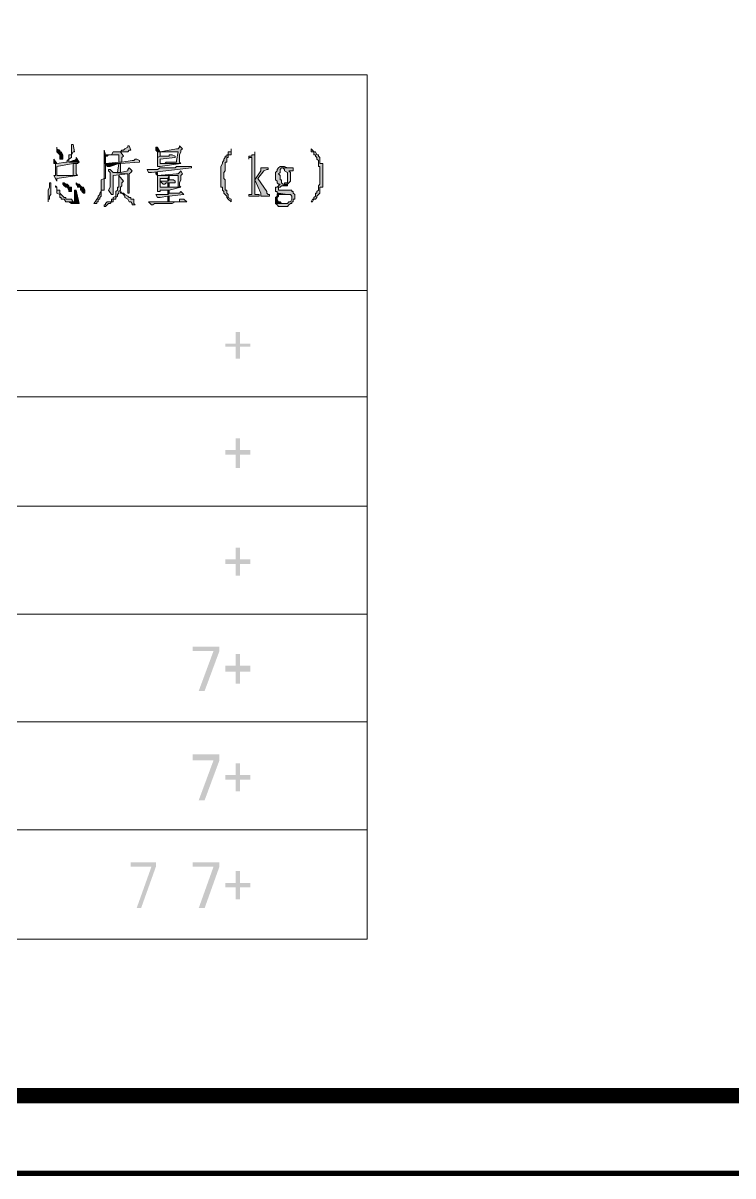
# Model space of a CAD drawing. Extents: x 457 to 4918, y -67 to 391.
# Drawn here: x 3126.7 to 3172.4, y -67.2 to 7.1 of the extents above; entities that cross this region are included whole.
import ezdxf

# ---------------------------------------------------------------- set-up
doc = ezdxf.new("R2010")
doc.units = 0
doc.header["$LTSCALE"] = 40
doc.header["$MEASUREMENT"] = 0
doc.layers.get('0').update_dxf_attribs({"linetype": 'CONTINUOUS'})
doc.layers.add('TK', color=1, linetype='CONTINUOUS')

msp = doc.modelspace()

# ---------------------------------------------------------------- hatches: boundary and pattern name
h = msp.add_hatch(color=0)
h.dxf.hatch_style = 2
h.paths.add_polyline_path([(3129.888, -0.722), (3129.793, -0.722), (3129.793, -1.008), (3129.793, -1.103), (3129.793, -1.389), (3129.602, -1.389), (3129.602, -1.484), (3129.602, -1.579), (3129.602, -1.674), (3129.507, -1.77), (3129.507, -1.865), (3129.412, -1.865), (3128.84, -1.96), (3128.745, -1.96), (3128.745, -2.722), (3128.65, -2.722), (3128.84, -3.103), (3128.84, -2.913), (3130.174, -2.722), (3128.84, -2.722), (3128.84, -2.151), (3129.888, -1.96), (3130.174, -1.96), (3130.269, -1.865), (3129.602, -1.865), (3129.602, -1.77), (3129.602, -1.674), (3129.793, -1.579), (3129.793, -1.389), (3129.888, -1.198), (3129.983, -1.198)])
h = msp.add_hatch(color=0)
h.dxf.hatch_style = 2
h.paths.add_polyline_path([(3128.84, -0.912), (3128.84, -1.103), (3128.84, -1.198), (3129.031, -1.389), (3129.031, -1.674), (3129.221, -1.674), (3129.221, -1.389), (3129.126, -1.198), (3129.031, -1.198), (3129.031, -1.103), (3128.84, -1.008)])
h = msp.add_hatch(color=0)
h.dxf.hatch_style = 2
h.paths.add_polyline_path([(3131.888, -1.103), (3131.888, -1.96), (3131.984, -1.96), (3131.984, -1.484), (3132.079, -1.484), (3132.174, -1.389), (3132.46, -1.389), (3131.984, -1.389)])
h = msp.add_hatch(color=0)
h.dxf.hatch_style = 2
h.paths.add_polyline_path([(3132.365, -1.389), (3131.984, -1.389), (3132.46, -1.389), (3132.65, -1.389), (3132.841, -1.389)])
h = msp.add_hatch(color=0)
h.dxf.hatch_style = 2
h.paths.add_polyline_path([(3133.508, -0.817), (3133.412, -0.817), (3133.412, -0.912), (3133.222, -1.008), (3133.127, -1.103), (3133.031, -1.103), (3132.936, -1.198), (3132.746, -1.198), (3132.65, -1.198), (3132.46, -1.198), (3132.365, -1.389), (3132.841, -1.389), (3132.841, -1.865), (3133.031, -1.865), (3133.031, -1.579), (3133.127, -1.484), (3132.936, -1.198), (3133.127, -1.198), (3133.222, -1.198), (3133.412, -1.198), (3133.508, -1.103), (3133.603, -1.103)])
h = msp.add_hatch(color=0)
h.dxf.hatch_style = 2
h.paths.add_polyline_path([(3135.317, -0.912), (3135.222, -0.912), (3135.222, -1.103), (3135.317, -1.198), (3135.508, -1.198)])
h = msp.add_hatch(color=0)
h.dxf.hatch_style = 2
h.paths.add_polyline_path([(3136.746, -0.817), (3136.746, -0.912), (3136.651, -1.008), (3136.556, -1.008), (3135.508, -1.198), (3135.317, -1.198), (3136.651, -1.198), (3136.556, -1.77), (3136.556, -1.865), (3135.889, -1.865), (3135.794, -1.96), (3135.508, -1.96), (3136.841, -1.96), (3136.746, -1.865), (3136.746, -1.389), (3136.841, -1.198), (3136.841, -1.103), (3136.937, -1.008)])
h = msp.add_hatch(color=0)
h.dxf.hatch_style = 2
h.paths.add_polyline_path([(3135.317, -1.198), (3135.317, -1.579), (3135.508, -1.484), (3135.508, -1.198), (3136.651, -1.198)])
h = msp.add_hatch(color=0)
h.dxf.hatch_style = 2
h.paths.add_polyline_path([(3136.27, -1.389), (3136.079, -1.389), (3136.079, -1.484), (3135.508, -1.484), (3135.317, -1.579), (3135.317, -1.96), (3135.317, -2.151), (3135.508, -2.151), (3136.841, -1.96), (3135.508, -1.96), (3135.508, -1.674), (3136.46, -1.579), (3136.46, -1.484)])
h = msp.add_hatch(color=0)
h.dxf.hatch_style = 2
h.paths.add_polyline_path([(3140.08, -1.008), (3140.08, -1.103), (3140.08, -1.198), (3139.889, -1.198), (3139.889, -1.389), (3139.794, -1.389), (3139.794, -1.484), (3139.699, -1.484), (3139.699, -1.579), (3139.604, -1.674), (3139.604, -1.77), (3139.508, -1.865), (3139.508, -1.96), (3139.413, -2.151), (3139.413, -2.722), (3139.413, -3.484), (3139.508, -3.484), (3139.508, -3.675), (3139.604, -3.77), (3139.604, -3.865), (3139.699, -3.96), (3139.794, -4.056), (3139.794, -4.151), (3139.889, -4.246), (3140.08, -4.437), (3140.08, -4.246), (3139.889, -4.151), (3139.889, -4.056), (3139.889, -3.96), (3139.794, -3.865), (3139.794, -3.675), (3139.699, -3.675), (3139.699, -3.008), (3139.604, -2.913), (3139.604, -2.532), (3139.699, -2.436), (3139.699, -1.865), (3139.794, -1.865), (3139.794, -1.579), (3139.889, -1.579), (3139.889, -1.484), (3139.889, -1.389), (3140.08, -1.389), (3140.08, -1.198)])
h = msp.add_hatch(color=0)
h.dxf.hatch_style = 2
h.paths.add_polyline_path([(3141.604, -1.198), (3141.604, -1.389), (3141.413, -1.389), (3141.413, -1.484), (3141.223, -1.484), (3141.223, -1.579), (3141.413, -1.579), (3141.413, -3.96), (3141.223, -3.96), (3141.223, -4.056), (3141.89, -4.056), (3141.89, -3.96), (3141.604, -3.96)])
h = msp.add_hatch(color=0)
h.dxf.hatch_style = 2
h.paths.add_polyline_path([(3145.223, -1.008), (3145.223, -1.198), (3145.319, -1.198), (3145.414, -1.198), (3145.414, -1.389), (3145.509, -1.389), (3145.509, -1.484), (3145.604, -1.579), (3145.604, -1.674), (3145.7, -1.77), (3145.7, -2.151), (3145.795, -2.151), (3145.795, -3.294), (3145.7, -3.389), (3145.7, -3.675), (3145.604, -3.77), (3145.604, -3.865), (3145.509, -3.865), (3145.509, -4.056), (3145.414, -4.151), (3145.414, -4.246), (3145.319, -4.246), (3145.223, -4.437), (3145.319, -4.437), (3145.414, -4.246), (3145.509, -4.246), (3145.604, -4.151), (3145.604, -4.056), (3145.7, -3.96), (3145.795, -3.865), (3145.795, -3.77), (3145.795, -3.484), (3145.985, -3.484), (3145.985, -3.198), (3145.985, -3.103), (3145.985, -2.341), (3145.985, -2.246), (3145.985, -1.96), (3145.795, -1.96), (3145.795, -1.674), (3145.795, -1.579), (3145.7, -1.484), (3145.7, -1.389), (3145.604, -1.389), (3145.509, -1.198), (3145.414, -1.198), (3145.319, -1.103)])
h = msp.add_hatch(color=0)
h.dxf.hatch_style = 2
h.paths.add_polyline_path([(3128.65, -1.674), (3128.65, -1.96), (3128.745, -1.96), (3128.84, -1.96)])
h = msp.add_hatch(color=0)
h.dxf.hatch_style = 2
h.paths.add_polyline_path([(3130.174, -1.96), (3129.888, -1.96), (3129.888, -2.722), (3129.793, -2.722), (3128.84, -2.722), (3130.174, -2.722), (3130.079, -2.627), (3130.079, -1.96)])
h = msp.add_hatch(color=0)
h.dxf.hatch_style = 2
h.paths.add_polyline_path([(3130.079, -1.579), (3130.079, -1.674), (3129.983, -1.77), (3129.888, -1.77), (3129.602, -1.865), (3130.269, -1.865)])
h = msp.add_hatch(color=0)
h.dxf.hatch_style = 2
h.paths.add_polyline_path([(3133.984, -1.674), (3133.889, -1.674), (3133.793, -1.77), (3133.698, -1.77), (3133.031, -1.865), (3132.841, -1.865), (3131.984, -1.96), (3131.888, -1.96), (3131.888, -2.913), (3131.698, -3.008), (3131.698, -3.484), (3131.698, -3.77), (3131.603, -3.865), (3131.603, -3.96), (3131.507, -4.056), (3131.507, -4.151), (3131.412, -4.246), (3131.317, -4.437), (3131.222, -4.532), (3131.412, -4.532), (3131.412, -4.437), (3131.507, -4.437), (3131.507, -4.246), (3131.603, -4.246), (3131.603, -4.151), (3131.698, -4.056), (3131.698, -3.865), (3131.698, -3.675), (3131.888, -3.675), (3131.888, -3.484), (3131.888, -3.389), (3131.888, -2.913), (3131.984, -2.913), (3131.984, -1.96), (3132.936, -1.96), (3134.174, -1.865), (3134.174, -1.77)])
h = msp.add_hatch(color=0)
h.dxf.hatch_style = 2
h.paths.add_polyline_path([(3131.984, -1.96), (3132.079, -2.151), (3132.269, -2.151), (3132.841, -1.96)])
h = msp.add_hatch(color=0)
h.dxf.hatch_style = 2
h.paths.add_polyline_path([(3132.936, -1.96), (3131.984, -1.96), (3132.841, -1.96), (3132.746, -2.532), (3132.936, -2.532)])
h = msp.add_hatch(color=0)
h.dxf.hatch_style = 2
h.paths.add_polyline_path([(3137.318, -2.151), (3137.222, -2.151), (3136.556, -2.151), (3136.46, -2.246), (3135.508, -2.246), (3135.317, -2.341), (3134.651, -2.341), (3134.746, -2.532), (3134.936, -2.532), (3137.508, -2.246), (3137.508, -2.151)])
h = msp.add_hatch(color=0)
h.dxf.hatch_style = 2
h.paths.add_polyline_path([(3141.223, -1.579), (3141.223, -1.674), (3141.223, -1.579), (3141.413, -1.579)])
h = msp.add_hatch(color=0)
h.dxf.hatch_style = 2
h.paths.add_polyline_path([(3143.509, -2.151), (3143.223, -2.151), (3143.128, -2.246), (3143.033, -2.341), (3143.033, -2.436), (3142.937, -2.532), (3142.937, -3.008), (3143.033, -3.103), (3143.033, -3.198), (3143.128, -3.294), (3143.223, -3.294), (3143.128, -3.389), (3143.033, -3.484), (3142.937, -3.484), (3142.937, -3.77), (3143.033, -3.77), (3143.033, -3.865), (3143.128, -3.865), (3143.699, -3.96), (3143.89, -3.96), (3143.985, -4.056), (3143.985, -4.246), (3143.89, -4.437), (3143.795, -4.437), (3143.699, -4.532), (3142.937, -4.532), (3143.033, -4.627), (3143.128, -4.722), (3143.699, -4.722), (3143.795, -4.627), (3143.89, -4.532), (3143.985, -4.532), (3143.985, -4.437), (3144.08, -4.437), (3144.08, -4.246), (3144.176, -4.246), (3144.176, -3.96), (3144.08, -3.865), (3144.08, -3.77), (3143.985, -3.77), (3143.985, -3.675), (3143.223, -3.675), (3143.128, -3.675), (3143.128, -3.484), (3143.223, -3.484), (3143.318, -3.389), (3143.699, -3.294), (3143.414, -3.294), (3143.318, -3.198), (3143.318, -3.008), (3143.223, -3.008), (3143.223, -2.722), (3143.128, -2.627), (3143.223, -2.532), (3143.223, -2.341), (3143.318, -2.246), (3144.08, -2.246), (3143.699, -2.246)])
h = msp.add_hatch(color=0)
h.dxf.hatch_style = 2
h.paths.add_polyline_path([(3132.841, -2.722), (3132.841, -3.484), (3132.746, -3.484), (3132.746, -3.675), (3132.65, -3.77), (3132.65, -3.865), (3132.65, -3.96), (3132.65, -4.056), (3132.46, -4.151), (3132.46, -4.246), (3132.365, -4.246), (3132.365, -4.437), (3132.269, -4.437), (3132.174, -4.437), (3132.079, -4.437), (3131.984, -4.532), (3131.984, -4.627), (3131.888, -4.627), (3131.888, -4.722), (3131.984, -4.722), (3132.079, -4.627), (3132.174, -4.532), (3132.269, -4.532), (3132.365, -4.437), (3132.46, -4.437), (3132.46, -4.246), (3132.65, -4.246), (3132.65, -4.151), (3132.746, -4.056), (3132.746, -3.96), (3132.841, -3.865), (3132.841, -3.77), (3132.936, -3.675), (3132.936, -3.484), (3133.031, -3.389), (3133.031, -3.198), (3133.127, -3.103)])
h = msp.add_hatch(color=0)
h.dxf.hatch_style = 2
h.paths.add_polyline_path([(3132.269, -2.341), (3132.174, -2.341), (3132.174, -2.436), (3132.269, -2.532), (3132.269, -3.484), (3132.174, -3.675), (3132.365, -3.96), (3132.46, -3.96), (3132.46, -2.722), (3133.412, -2.627), (3132.46, -2.532)])
h = msp.add_hatch(color=0)
h.dxf.hatch_style = 2
h.paths.add_polyline_path([(3133.508, -2.246), (3133.412, -2.341), (3133.412, -2.436), (3132.936, -2.532), (3132.46, -2.532), (3133.412, -2.627), (3133.412, -3.389), (3133.412, -3.484), (3133.412, -3.675), (3133.412, -3.865), (3133.508, -3.865), (3133.508, -2.627), (3133.603, -2.532), (3133.698, -2.436)])
h = msp.add_hatch(color=0)
h.dxf.hatch_style = 2
h.paths.add_polyline_path([(3135.317, -2.532), (3135.222, -2.532), (3135.222, -2.627), (3135.317, -2.722)])
h = msp.add_hatch(color=0)
h.dxf.hatch_style = 2
h.paths.add_polyline_path([(3136.841, -2.436), (3136.746, -2.532), (3136.651, -2.627), (3136.556, -2.627), (3135.317, -2.722), (3136.651, -2.722), (3136.651, -3.484), (3135.698, -3.484), (3135.508, -3.484), (3136.841, -3.484), (3136.746, -3.389), (3136.746, -3.198), (3136.841, -3.008), (3136.841, -2.722), (3136.937, -2.627)])
h = msp.add_hatch(color=0)
h.dxf.hatch_style = 2
h.paths.add_polyline_path([(3135.317, -2.722), (3135.317, -3.484), (3135.317, -3.77), (3135.508, -3.77), (3135.508, -3.675), (3136.079, -3.675), (3136.841, -3.484), (3135.508, -3.484), (3135.508, -2.913), (3135.984, -2.913), (3136.079, -2.722), (3136.651, -2.722)])
h = msp.add_hatch(color=0)
h.dxf.hatch_style = 2
h.paths.add_polyline_path([(3136.079, -2.722), (3135.984, -2.913), (3135.984, -3.103), (3136.079, -3.008)])
h = msp.add_hatch(color=0)
h.dxf.hatch_style = 2
h.paths.add_polyline_path([(3142.461, -2.246), (3141.985, -2.246), (3141.985, -2.341), (3141.985, -2.436), (3141.604, -3.008), (3141.985, -3.865), (3141.985, -3.96), (3141.985, -4.056), (3142.556, -4.056), (3142.556, -3.96), (3142.461, -3.96), (3142.366, -3.865), (3142.366, -3.77), (3141.794, -2.913), (3142.175, -2.436), (3142.366, -2.341), (3142.461, -2.341)])
h = msp.add_hatch(color=0)
h.dxf.hatch_style = 2
h.paths.add_polyline_path([(3144.08, -2.246), (3143.318, -2.246), (3143.414, -2.246), (3143.509, -2.341), (3143.509, -2.436), (3143.699, -2.532), (3143.699, -2.722), (3143.699, -3.008), (3143.699, -3.103), (3143.699, -3.198), (3143.509, -3.198), (3143.509, -3.294), (3143.699, -3.294), (3143.795, -3.198), (3143.89, -3.103), (3143.89, -3.008), (3143.89, -2.532), (3143.795, -2.436), (3144.08, -2.436)])
h = msp.add_hatch(color=0)
h.dxf.hatch_style = 2
h.paths.add_polyline_path([(3128.459, -3.198), (3128.364, -3.198), (3128.364, -3.484), (3128.269, -3.675), (3128.269, -3.865), (3128.269, -4.437), (3128.269, -4.246), (3128.364, -4.246), (3128.364, -4.056), (3128.459, -3.96)])
h = msp.add_hatch(color=0)
h.dxf.hatch_style = 2
h.paths.add_polyline_path([(3128.745, -3.389), (3128.745, -3.484), (3128.84, -3.484), (3128.84, -3.675), (3128.84, -3.77), (3128.84, -3.865), (3129.031, -3.96), (3129.031, -4.056), (3129.031, -4.151), (3129.126, -4.151), (3129.126, -4.246), (3129.221, -4.246), (3129.317, -4.246), (3129.412, -4.437), (3129.983, -4.437), (3129.888, -4.437), (3129.793, -4.246), (3129.602, -4.246), (3129.412, -4.246), (3129.412, -4.151), (3129.317, -4.151), (3129.221, -4.056), (3129.126, -3.96), (3129.031, -3.865), (3129.031, -3.77), (3129.031, -3.675), (3128.84, -3.675), (3128.84, -3.484)])
h = msp.add_hatch(color=0)
h.dxf.hatch_style = 2
h.paths.add_polyline_path([(3129.221, -3.198), (3129.221, -3.294), (3129.317, -3.389), (3129.412, -3.484), (3129.507, -3.484), (3129.602, -3.675), (3129.602, -3.77), (3129.793, -3.77), (3129.793, -3.484), (3129.602, -3.484), (3129.602, -3.389), (3129.507, -3.294), (3129.412, -3.294), (3129.317, -3.198)])
h = msp.add_hatch(color=0)
h.dxf.hatch_style = 2
h.paths.add_polyline_path([(3130.079, -3.675), (3129.983, -3.675), (3129.983, -4.437), (3129.412, -4.437), (3129.507, -4.437), (3129.602, -4.437), (3129.793, -4.532), (3130.269, -4.532)])
h = msp.add_hatch(color=0)
h.dxf.hatch_style = 2
h.paths.add_polyline_path([(3130.079, -3.198), (3130.079, -3.294), (3130.174, -3.389), (3130.174, -3.484), (3130.269, -3.484), (3130.364, -3.484), (3130.364, -3.675), (3130.46, -3.675), (3130.46, -3.77), (3130.555, -3.865), (3130.65, -3.865), (3130.65, -3.675), (3130.555, -3.484), (3130.46, -3.484), (3130.364, -3.389), (3130.269, -3.294), (3130.174, -3.294)])
h = msp.add_hatch(color=0)
h.dxf.hatch_style = 2
h.paths.add_polyline_path([(3136.365, -3.008), (3136.079, -3.008), (3135.984, -3.103), (3135.508, -3.103), (3135.698, -3.294), (3135.794, -3.294), (3135.889, -3.198), (3136.46, -3.198), (3136.46, -3.103)])
h = msp.add_hatch(color=0)
h.dxf.hatch_style = 2
h.paths.add_polyline_path([(3135.984, -3.198), (3135.984, -3.484), (3136.079, -3.484), (3136.079, -3.198)])
h = msp.add_hatch(color=0)
h.dxf.hatch_style = 2
h.paths.add_polyline_path([(3136.079, -3.675), (3135.984, -3.675), (3135.984, -3.96), (3136.079, -3.865)])
h = msp.add_hatch(color=0)
h.dxf.hatch_style = 2
h.paths.add_polyline_path([(3143.699, -3.294), (3143.318, -3.389), (3143.699, -3.389)])
h = msp.add_hatch(color=0)
h.dxf.hatch_style = 2
h.paths.add_polyline_path([(3132.936, -3.77), (3132.936, -3.865), (3133.031, -3.865), (3133.127, -3.96), (3133.222, -4.056), (3133.222, -4.151), (3133.412, -4.246), (3133.508, -4.437), (3133.603, -4.437), (3133.698, -4.532), (3133.698, -4.627), (3133.889, -4.627), (3133.793, -4.532), (3133.793, -4.246), (3133.698, -4.246), (3133.603, -4.246), (3133.603, -4.151), (3133.508, -4.151), (3133.412, -4.056), (3133.222, -3.96), (3133.127, -3.865), (3133.031, -3.865)])
h = msp.add_hatch(color=0)
h.dxf.hatch_style = 2
h.paths.add_polyline_path([(3137.032, -4.246), (3136.746, -4.246), (3136.746, -4.437), (3135.508, -4.437), (3135.317, -4.437), (3134.746, -4.437), (3134.936, -4.627), (3135.032, -4.627), (3135.127, -4.532), (3136.27, -4.532), (3136.46, -4.437), (3137.222, -4.437)])
h = msp.add_hatch(color=0)
h.dxf.hatch_style = 2
h.paths.add_polyline_path([(3136.841, -3.77), (3136.746, -3.865), (3136.079, -3.865), (3135.984, -3.96), (3135.222, -3.96), (3135.317, -4.151), (3135.508, -4.151), (3135.984, -4.056), (3136.079, -4.056), (3137.032, -3.96), (3136.937, -3.865)])
h = msp.add_hatch(color=0)
h.dxf.hatch_style = 2
h.paths.add_polyline_path([(3135.984, -4.056), (3135.984, -4.437), (3136.079, -4.437), (3136.079, -4.056)])
h = msp.add_hatch(color=0)
h.dxf.hatch_style = 2
h.paths.add_polyline_path([(3143.128, -3.865), (3143.033, -3.96), (3143.033, -4.056), (3142.937, -4.151), (3142.937, -4.246), (3142.937, -4.437), (3142.937, -4.532), (3143.509, -4.532), (3143.318, -4.532), (3143.223, -4.437), (3143.128, -4.437), (3143.033, -4.246), (3143.033, -4.151), (3143.128, -4.056), (3143.128, -3.96), (3143.699, -3.96)])
h = msp.add_hatch(color=0)
h.dxf.hatch_style = 2
h.paths.add_polyline_path([(3140.366, -13.771), (3139.699, -13.771), (3139.699, -13.581), (3140.366, -13.581), (3140.366, -12.819), (3140.651, -12.819), (3140.651, -13.581), (3141.318, -13.581), (3141.318, -13.771), (3140.651, -13.771), (3140.651, -14.533), (3140.366, -14.533)])
h = msp.add_hatch(color=0)
h.dxf.hatch_style = 2
h.paths.add_polyline_path([(3140.366, -20.724), (3139.699, -20.724), (3139.699, -20.439), (3140.366, -20.439), (3140.366, -19.677), (3140.651, -19.677), (3140.651, -20.439), (3141.318, -20.439), (3141.318, -20.724), (3140.651, -20.724), (3140.651, -21.582), (3140.366, -21.582)])
h = msp.add_hatch(color=0)
h.dxf.hatch_style = 2
h.paths.add_polyline_path([(3140.366, -27.773), (3139.699, -27.773), (3139.699, -27.487), (3140.366, -27.487), (3140.366, -26.725), (3140.651, -26.725), (3140.651, -27.487), (3141.318, -27.487), (3141.318, -27.773), (3140.651, -27.773), (3140.651, -28.535), (3140.366, -28.535)])
h = msp.add_hatch(color=0)
h.dxf.hatch_style = 2
h.paths.add_polyline_path([(3137.984, -35.964), (3138.937, -33.393), (3137.603, -33.393), (3137.603, -33.107), (3139.318, -33.107), (3139.318, -33.393), (3138.365, -35.964)])
h = msp.add_hatch(color=0)
h.dxf.hatch_style = 2
h.paths.add_polyline_path([(3140.366, -34.726), (3139.699, -34.726), (3139.699, -34.345), (3140.366, -34.345), (3140.366, -33.583), (3140.651, -33.583), (3140.651, -34.345), (3141.318, -34.345), (3141.318, -34.726), (3140.651, -34.726), (3140.651, -35.488), (3140.366, -35.488)])
h = msp.add_hatch(color=0)
h.dxf.hatch_style = 2
h.paths.add_polyline_path([(3137.984, -43.013), (3138.937, -40.441), (3137.603, -40.441), (3137.603, -40.06), (3139.318, -40.06), (3139.318, -40.441), (3138.365, -43.013)])
h = msp.add_hatch(color=0)
h.dxf.hatch_style = 2
h.paths.add_polyline_path([(3140.366, -41.679), (3139.699, -41.679), (3139.699, -41.394), (3140.366, -41.394), (3140.366, -40.632), (3140.651, -40.632), (3140.651, -41.394), (3141.318, -41.394), (3141.318, -41.679), (3140.651, -41.679), (3140.651, -42.441), (3140.366, -42.441)])
h = msp.add_hatch(color=0)
h.dxf.hatch_style = 2
h.paths.add_polyline_path([(3133.984, -49.966), (3134.936, -47.299), (3133.603, -47.299), (3133.603, -47.013), (3135.222, -47.013), (3135.222, -47.299), (3134.27, -49.966)])
h = msp.add_hatch(color=0)
h.dxf.hatch_style = 2
h.paths.add_polyline_path([(3137.984, -49.966), (3138.937, -47.299), (3137.603, -47.299), (3137.603, -47.013), (3139.318, -47.013), (3139.318, -47.299), (3138.365, -49.966)])
h = msp.add_hatch(color=0)
h.dxf.hatch_style = 2
h.paths.add_polyline_path([(3140.366, -48.633), (3139.699, -48.633), (3139.699, -48.347), (3140.366, -48.347), (3140.366, -47.585), (3140.651, -47.585), (3140.651, -48.347), (3141.318, -48.347), (3141.318, -48.633), (3140.651, -48.633), (3140.651, -49.395), (3140.366, -49.395)])

# ---------------------------------------------------------------- linework, layer by layer
at = {"const_width": 0.35}
msp.add_lwpolyline([(2986.636, -67.063), (3406.636, -67.063), (3406.636, 229.937), (2986.636, 229.937)], close=True, dxfattribs=at)
at = {"color": 0, "lineweight": 5}
for points in [[(3067.214, 3.755), (3148.843, 3.755)], [(3148.843, -51.966), (3148.843, 3.755)], [(3148.843, -10.152), (3030.828, -10.152)], [(3148.843, -17.01), (3030.828, -17.01)], [(3148.843, -24.058), (3030.828, -24.058)], [(3148.843, -31.011), (3030.828, -31.011)], [(3148.843, -37.965), (3030.828, -37.965)], [(3148.843, -44.918), (3038.924, -44.918), (3099.789, -44.918)], [(3148.843, -51.966), (3030.923, -51.966)]]:
    msp.add_lwpolyline(points, dxfattribs=at)
for points in [[(3129.888, -0.722), (3129.793, -0.722), (3129.793, -1.008), (3129.793, -1.103), (3129.793, -1.389), (3129.602, -1.389), (3129.602, -1.484), (3129.602, -1.579), (3129.602, -1.674), (3129.507, -1.77), (3129.507, -1.865), (3129.412, -1.865), (3128.84, -1.96), (3128.745, -1.96), (3128.745, -2.722), (3128.65, -2.722), (3128.84, -3.103), (3128.84, -2.913), (3130.174, -2.722), (3128.84, -2.722), (3128.84, -2.151), (3129.888, -1.96), (3130.174, -1.96), (3130.269, -1.865), (3129.602, -1.865), (3129.602, -1.77), (3129.602, -1.674), (3129.793, -1.579), (3129.793, -1.389), (3129.888, -1.198), (3129.983, -1.198)], [(3128.84, -0.912), (3128.84, -1.103), (3128.84, -1.198), (3129.031, -1.389), (3129.031, -1.674), (3129.221, -1.674), (3129.221, -1.389), (3129.126, -1.198), (3129.031, -1.198), (3129.031, -1.103), (3128.84, -1.008)], [(3131.888, -1.103), (3131.888, -1.96), (3131.984, -1.96), (3131.984, -1.484), (3132.079, -1.484), (3132.174, -1.389), (3132.46, -1.389), (3131.984, -1.389)], [(3132.365, -1.389), (3131.984, -1.389), (3132.46, -1.389), (3132.65, -1.389), (3132.841, -1.389)], [(3133.508, -0.817), (3133.412, -0.817), (3133.412, -0.912), (3133.222, -1.008), (3133.127, -1.103), (3133.031, -1.103), (3132.936, -1.198), (3132.746, -1.198), (3132.65, -1.198), (3132.46, -1.198), (3132.365, -1.389), (3132.841, -1.389), (3132.841, -1.865), (3133.031, -1.865), (3133.031, -1.579), (3133.127, -1.484), (3132.936, -1.198), (3133.127, -1.198), (3133.222, -1.198), (3133.412, -1.198), (3133.508, -1.103), (3133.603, -1.103)], [(3135.317, -0.912), (3135.222, -0.912), (3135.222, -1.103), (3135.317, -1.198), (3135.508, -1.198)], [(3136.746, -0.817), (3136.746, -0.912), (3136.651, -1.008), (3136.556, -1.008), (3135.508, -1.198), (3135.317, -1.198), (3136.651, -1.198), (3136.556, -1.77), (3136.556, -1.865), (3135.889, -1.865), (3135.794, -1.96), (3135.508, -1.96), (3136.841, -1.96), (3136.746, -1.865), (3136.746, -1.389), (3136.841, -1.198), (3136.841, -1.103), (3136.937, -1.008)], [(3135.317, -1.198), (3135.317, -1.579), (3135.508, -1.484), (3135.508, -1.198), (3136.651, -1.198)], [(3136.27, -1.389), (3136.079, -1.389), (3136.079, -1.484), (3135.508, -1.484), (3135.317, -1.579), (3135.317, -1.96), (3135.317, -2.151), (3135.508, -2.151), (3136.841, -1.96), (3135.508, -1.96), (3135.508, -1.674), (3136.46, -1.579), (3136.46, -1.484)], [(3140.08, -1.008), (3140.08, -1.103), (3140.08, -1.198), (3139.889, -1.198), (3139.889, -1.389), (3139.794, -1.389), (3139.794, -1.484), (3139.699, -1.484), (3139.699, -1.579), (3139.604, -1.674), (3139.604, -1.77), (3139.508, -1.865), (3139.508, -1.96), (3139.413, -2.151), (3139.413, -2.722), (3139.413, -3.484), (3139.508, -3.484), (3139.508, -3.675), (3139.604, -3.77), (3139.604, -3.865), (3139.699, -3.96), (3139.794, -4.056), (3139.794, -4.151), (3139.889, -4.246), (3140.08, -4.437), (3140.08, -4.246), (3139.889, -4.151), (3139.889, -4.056), (3139.889, -3.96), (3139.794, -3.865), (3139.794, -3.675), (3139.699, -3.675), (3139.699, -3.008), (3139.604, -2.913), (3139.604, -2.532), (3139.699, -2.436), (3139.699, -1.865), (3139.794, -1.865), (3139.794, -1.579), (3139.889, -1.579), (3139.889, -1.484), (3139.889, -1.389), (3140.08, -1.389), (3140.08, -1.198)], [(3141.604, -1.198), (3141.604, -1.389), (3141.413, -1.389), (3141.413, -1.484), (3141.223, -1.484), (3141.223, -1.579), (3141.413, -1.579), (3141.413, -3.96), (3141.223, -3.96), (3141.223, -4.056), (3141.89, -4.056), (3141.89, -3.96), (3141.604, -3.96)], [(3145.223, -1.008), (3145.223, -1.198), (3145.319, -1.198), (3145.414, -1.198), (3145.414, -1.389), (3145.509, -1.389), (3145.509, -1.484), (3145.604, -1.579), (3145.604, -1.674), (3145.7, -1.77), (3145.7, -2.151), (3145.795, -2.151), (3145.795, -3.294), (3145.7, -3.389), (3145.7, -3.675), (3145.604, -3.77), (3145.604, -3.865), (3145.509, -3.865), (3145.509, -4.056), (3145.414, -4.151), (3145.414, -4.246), (3145.319, -4.246), (3145.223, -4.437), (3145.319, -4.437), (3145.414, -4.246), (3145.509, -4.246), (3145.604, -4.151), (3145.604, -4.056), (3145.7, -3.96), (3145.795, -3.865), (3145.795, -3.77), (3145.795, -3.484), (3145.985, -3.484), (3145.985, -3.198), (3145.985, -3.103), (3145.985, -2.341), (3145.985, -2.246), (3145.985, -1.96), (3145.795, -1.96), (3145.795, -1.674), (3145.795, -1.579), (3145.7, -1.484), (3145.7, -1.389), (3145.604, -1.389), (3145.509, -1.198), (3145.414, -1.198), (3145.319, -1.103)], [(3128.65, -1.674), (3128.65, -1.96), (3128.745, -1.96), (3128.84, -1.96)], [(3130.174, -1.96), (3129.888, -1.96), (3129.888, -2.722), (3129.793, -2.722), (3128.84, -2.722), (3130.174, -2.722), (3130.079, -2.627), (3130.079, -1.96)], [(3130.079, -1.579), (3130.079, -1.674), (3129.983, -1.77), (3129.888, -1.77), (3129.602, -1.865), (3130.269, -1.865)], [(3133.984, -1.674), (3133.889, -1.674), (3133.793, -1.77), (3133.698, -1.77), (3133.031, -1.865), (3132.841, -1.865), (3131.984, -1.96), (3131.888, -1.96), (3131.888, -2.913), (3131.698, -3.008), (3131.698, -3.484), (3131.698, -3.77), (3131.603, -3.865), (3131.603, -3.96), (3131.507, -4.056), (3131.507, -4.151), (3131.412, -4.246), (3131.317, -4.437), (3131.222, -4.532), (3131.412, -4.532), (3131.412, -4.437), (3131.507, -4.437), (3131.507, -4.246), (3131.603, -4.246), (3131.603, -4.151), (3131.698, -4.056), (3131.698, -3.865), (3131.698, -3.675), (3131.888, -3.675), (3131.888, -3.484), (3131.888, -3.389), (3131.888, -2.913), (3131.984, -2.913), (3131.984, -1.96), (3132.936, -1.96), (3134.174, -1.865), (3134.174, -1.77)], [(3131.984, -1.96), (3132.079, -2.151), (3132.269, -2.151), (3132.841, -1.96)], [(3132.936, -1.96), (3131.984, -1.96), (3132.841, -1.96), (3132.746, -2.532), (3132.936, -2.532)], [(3137.318, -2.151), (3137.222, -2.151), (3136.556, -2.151), (3136.46, -2.246), (3135.508, -2.246), (3135.317, -2.341), (3134.651, -2.341), (3134.746, -2.532), (3134.936, -2.532), (3137.508, -2.246), (3137.508, -2.151)], [(3141.223, -1.579), (3141.223, -1.674), (3141.223, -1.579), (3141.413, -1.579)], [(3143.509, -2.151), (3143.223, -2.151), (3143.128, -2.246), (3143.033, -2.341), (3143.033, -2.436), (3142.937, -2.532), (3142.937, -3.008), (3143.033, -3.103), (3143.033, -3.198), (3143.128, -3.294), (3143.223, -3.294), (3143.128, -3.389), (3143.033, -3.484), (3142.937, -3.484), (3142.937, -3.77), (3143.033, -3.77), (3143.033, -3.865), (3143.128, -3.865), (3143.699, -3.96), (3143.89, -3.96), (3143.985, -4.056), (3143.985, -4.246), (3143.89, -4.437), (3143.795, -4.437), (3143.699, -4.532), (3142.937, -4.532), (3143.033, -4.627), (3143.128, -4.722), (3143.699, -4.722), (3143.795, -4.627), (3143.89, -4.532), (3143.985, -4.532), (3143.985, -4.437), (3144.08, -4.437), (3144.08, -4.246), (3144.176, -4.246), (3144.176, -3.96), (3144.08, -3.865), (3144.08, -3.77), (3143.985, -3.77), (3143.985, -3.675), (3143.223, -3.675), (3143.128, -3.675), (3143.128, -3.484), (3143.223, -3.484), (3143.318, -3.389), (3143.699, -3.294), (3143.414, -3.294), (3143.318, -3.198), (3143.318, -3.008), (3143.223, -3.008), (3143.223, -2.722), (3143.128, -2.627), (3143.223, -2.532), (3143.223, -2.341), (3143.318, -2.246), (3144.08, -2.246), (3143.699, -2.246)], [(3132.841, -2.722), (3132.841, -3.484), (3132.746, -3.484), (3132.746, -3.675), (3132.65, -3.77), (3132.65, -3.865), (3132.65, -3.96), (3132.65, -4.056), (3132.46, -4.151), (3132.46, -4.246), (3132.365, -4.246), (3132.365, -4.437), (3132.269, -4.437), (3132.174, -4.437), (3132.079, -4.437), (3131.984, -4.532), (3131.984, -4.627), (3131.888, -4.627), (3131.888, -4.722), (3131.984, -4.722), (3132.079, -4.627), (3132.174, -4.532), (3132.269, -4.532), (3132.365, -4.437), (3132.46, -4.437), (3132.46, -4.246), (3132.65, -4.246), (3132.65, -4.151), (3132.746, -4.056), (3132.746, -3.96), (3132.841, -3.865), (3132.841, -3.77), (3132.936, -3.675), (3132.936, -3.484), (3133.031, -3.389), (3133.031, -3.198), (3133.127, -3.103)], [(3132.269, -2.341), (3132.174, -2.341), (3132.174, -2.436), (3132.269, -2.532), (3132.269, -3.484), (3132.174, -3.675), (3132.365, -3.96), (3132.46, -3.96), (3132.46, -2.722), (3133.412, -2.627), (3132.46, -2.532)], [(3133.508, -2.246), (3133.412, -2.341), (3133.412, -2.436), (3132.936, -2.532), (3132.46, -2.532), (3133.412, -2.627), (3133.412, -3.389), (3133.412, -3.484), (3133.412, -3.675), (3133.412, -3.865), (3133.508, -3.865), (3133.508, -2.627), (3133.603, -2.532), (3133.698, -2.436)], [(3135.317, -2.532), (3135.222, -2.532), (3135.222, -2.627), (3135.317, -2.722)], [(3136.841, -2.436), (3136.746, -2.532), (3136.651, -2.627), (3136.556, -2.627), (3135.317, -2.722), (3136.651, -2.722), (3136.651, -3.484), (3135.698, -3.484), (3135.508, -3.484), (3136.841, -3.484), (3136.746, -3.389), (3136.746, -3.198), (3136.841, -3.008), (3136.841, -2.722), (3136.937, -2.627)], [(3135.317, -2.722), (3135.317, -3.484), (3135.317, -3.77), (3135.508, -3.77), (3135.508, -3.675), (3136.079, -3.675), (3136.841, -3.484), (3135.508, -3.484), (3135.508, -2.913), (3135.984, -2.913), (3136.079, -2.722), (3136.651, -2.722)], [(3136.079, -2.722), (3135.984, -2.913), (3135.984, -3.103), (3136.079, -3.008)], [(3142.461, -2.246), (3141.985, -2.246), (3141.985, -2.341), (3141.985, -2.436), (3141.604, -3.008), (3141.985, -3.865), (3141.985, -3.96), (3141.985, -4.056), (3142.556, -4.056), (3142.556, -3.96), (3142.461, -3.96), (3142.366, -3.865), (3142.366, -3.77), (3141.794, -2.913), (3142.175, -2.436), (3142.366, -2.341), (3142.461, -2.341)], [(3144.08, -2.246), (3143.318, -2.246), (3143.414, -2.246), (3143.509, -2.341), (3143.509, -2.436), (3143.699, -2.532), (3143.699, -2.722), (3143.699, -3.008), (3143.699, -3.103), (3143.699, -3.198), (3143.509, -3.198), (3143.509, -3.294), (3143.699, -3.294), (3143.795, -3.198), (3143.89, -3.103), (3143.89, -3.008), (3143.89, -2.532), (3143.795, -2.436), (3144.08, -2.436)], [(3128.459, -3.198), (3128.364, -3.198), (3128.364, -3.484), (3128.269, -3.675), (3128.269, -3.865), (3128.269, -4.437), (3128.269, -4.246), (3128.364, -4.246), (3128.364, -4.056), (3128.459, -3.96)], [(3128.745, -3.389), (3128.745, -3.484), (3128.84, -3.484), (3128.84, -3.675), (3128.84, -3.77), (3128.84, -3.865), (3129.031, -3.96), (3129.031, -4.056), (3129.031, -4.151), (3129.126, -4.151), (3129.126, -4.246), (3129.221, -4.246), (3129.317, -4.246), (3129.412, -4.437), (3129.983, -4.437), (3129.888, -4.437), (3129.793, -4.246), (3129.602, -4.246), (3129.412, -4.246), (3129.412, -4.151), (3129.317, -4.151), (3129.221, -4.056), (3129.126, -3.96), (3129.031, -3.865), (3129.031, -3.77), (3129.031, -3.675), (3128.84, -3.675), (3128.84, -3.484)], [(3129.221, -3.198), (3129.221, -3.294), (3129.317, -3.389), (3129.412, -3.484), (3129.507, -3.484), (3129.602, -3.675), (3129.602, -3.77), (3129.793, -3.77), (3129.793, -3.484), (3129.602, -3.484), (3129.602, -3.389), (3129.507, -3.294), (3129.412, -3.294), (3129.317, -3.198)], [(3130.079, -3.675), (3129.983, -3.675), (3129.983, -4.437), (3129.412, -4.437), (3129.507, -4.437), (3129.602, -4.437), (3129.793, -4.532), (3130.269, -4.532)], [(3130.079, -3.198), (3130.079, -3.294), (3130.174, -3.389), (3130.174, -3.484), (3130.269, -3.484), (3130.364, -3.484), (3130.364, -3.675), (3130.46, -3.675), (3130.46, -3.77), (3130.555, -3.865), (3130.65, -3.865), (3130.65, -3.675), (3130.555, -3.484), (3130.46, -3.484), (3130.364, -3.389), (3130.269, -3.294), (3130.174, -3.294)], [(3136.365, -3.008), (3136.079, -3.008), (3135.984, -3.103), (3135.508, -3.103), (3135.698, -3.294), (3135.794, -3.294), (3135.889, -3.198), (3136.46, -3.198), (3136.46, -3.103)], [(3135.984, -3.198), (3135.984, -3.484), (3136.079, -3.484), (3136.079, -3.198)], [(3136.079, -3.675), (3135.984, -3.675), (3135.984, -3.96), (3136.079, -3.865)], [(3143.699, -3.294), (3143.318, -3.389), (3143.699, -3.389)], [(3132.936, -3.77), (3132.936, -3.865), (3133.031, -3.865), (3133.127, -3.96), (3133.222, -4.056), (3133.222, -4.151), (3133.412, -4.246), (3133.508, -4.437), (3133.603, -4.437), (3133.698, -4.532), (3133.698, -4.627), (3133.889, -4.627), (3133.793, -4.532), (3133.793, -4.246), (3133.698, -4.246), (3133.603, -4.246), (3133.603, -4.151), (3133.508, -4.151), (3133.412, -4.056), (3133.222, -3.96), (3133.127, -3.865), (3133.031, -3.865)], [(3137.032, -4.246), (3136.746, -4.246), (3136.746, -4.437), (3135.508, -4.437), (3135.317, -4.437), (3134.746, -4.437), (3134.936, -4.627), (3135.032, -4.627), (3135.127, -4.532), (3136.27, -4.532), (3136.46, -4.437), (3137.222, -4.437)], [(3136.841, -3.77), (3136.746, -3.865), (3136.079, -3.865), (3135.984, -3.96), (3135.222, -3.96), (3135.317, -4.151), (3135.508, -4.151), (3135.984, -4.056), (3136.079, -4.056), (3137.032, -3.96), (3136.937, -3.865)], [(3135.984, -4.056), (3135.984, -4.437), (3136.079, -4.437), (3136.079, -4.056)], [(3143.128, -3.865), (3143.033, -3.96), (3143.033, -4.056), (3142.937, -4.151), (3142.937, -4.246), (3142.937, -4.437), (3142.937, -4.532), (3143.509, -4.532), (3143.318, -4.532), (3143.223, -4.437), (3143.128, -4.437), (3143.033, -4.246), (3143.033, -4.151), (3143.128, -4.056), (3143.128, -3.96), (3143.699, -3.96)]]:
    msp.add_lwpolyline(points, close=True, dxfattribs=at)
at = {"layer": 'TK', "const_width": 1}
msp.add_lwpolyline([(3011.636, -62.063), (3401.636, -62.063), (3401.636, 224.937), (3011.636, 224.937)], close=True, dxfattribs=at)

doc.saveas('drawing.dxf')
